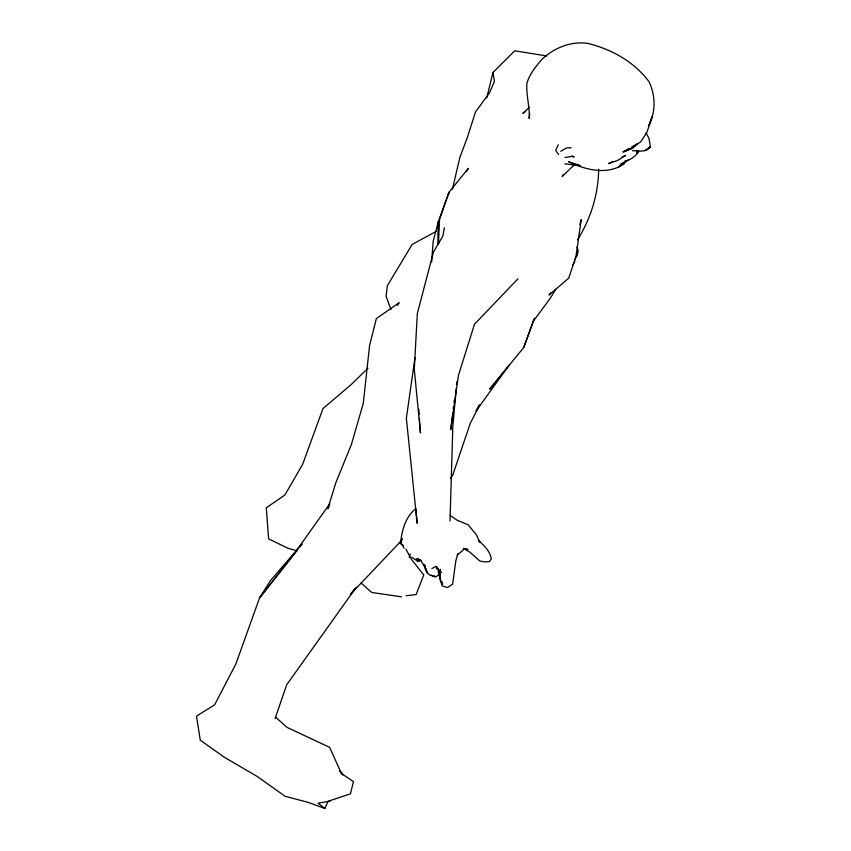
<?xml version="1.0" encoding="UTF-8"?>
<svg xmlns="http://www.w3.org/2000/svg" width="851" height="851" viewBox="0 0 851 851"><rect width="100%" height="100%" fill="white"/><g stroke="black" fill="none" stroke-linecap="round" stroke-linejoin="round"><path stroke-width="1.28" d="M450.019 520.918L452.849 426.191L456.242 388.407M574.627 259.651L574.521 262.204L572.542 265.012M438.488 244.418L439.531 219.367L448.966 192.315L468.348 168.328L466.401 171.647M431.659 261.927L433.159 241.237L438.297 221.834L448.966 192.315L448.477 194.922M598.657 169.179C598.359 194.219 590.807 218.633 577.51 239.812M456.593 384.503L456.827 381.897M452.753 412.884L450.743 429.712L458.412 375.546L474.475 324.274L517.908 278.83M453.211 409.001L453.53 406.406M453.987 402.523L454.296 399.938M529.747 113.63L529.162 118.395C529.907 106.62 526.024 95.195 526.886 83.355C529.545 74.197 535.619 66.718 541.693 59.581C553.905 47.869 571.372 40.688 588.328 43.539C611.954 49.422 634.484 62.006 649.111 81.856C655.727 95.876 655.738 111.896 648.781 125.693L652.206 116.438L646.813 132.575L640.612 141.968L631.719 147.34L637.952 143.489L633.027 147.968L622.879 152.01L624.623 150.999M414.99 357.633L406.363 418.235L417.15 523.312L415.82 508.621C405.682 516.589 401.81 530.077 400.736 542.544L404.172 548.246M444.382 227.802L442.882 236.046L433.467 252.056L417.33 313.519L414.288 369.313L420.458 432.914L419.405 418.394M436.563 568.872L436.999 566.638M452.434 189.135L459.934 157.19L467.231 137.788L475.507 111.917L489.538 92.738L494.442 81.409L492.952 72.505L514.727 50.794L546.736 55.953M486.772 97.812L492.952 72.505M409.299 557.469L410.161 554.022M440.541 569.298L439.563 572.883L439.499 578.265L442.371 585.988L447.52 587.552L452.668 584.126L455.817 560.809L457.912 553.544M579.797 224.611L581.222 219.643L575.893 256.97L568.681 278.192L549.033 295.063L550.576 292.914M637.378 150.574L636.686 152.744L638.09 150.542M275.064 718.68L286.659 684.832L356.314 587.147M479.039 405.342L475.986 411.033L509.132 365.164L489.729 389.13L523.78 347.442L533.269 321.274L550.299 298.244L555.692 289.308M523.78 347.442L534.449 318.125M402.161 539.013L400.736 542.544L400.385 541.789L402.023 538.704M633.07 146.34L632.187 148.372L626.868 149.755L629.953 148.319M558.235 144.755L555.682 150.393L558.682 154.542M301.882 544.087L270.395 580.68L259.534 597.955L235.897 663.918L214.612 704.851L196.528 716.085L200.251 740.168L224.441 757.337L257.098 776.378L285.138 796.291L308.445 802.45L324.848 808.45L328.124 801.27L350.421 793.845L353.463 781.601L341.304 773.431L329.731 747.401L286.989 727.36L275.575 717.127M479.932 404.672L470.326 423.181L452.647 475.379L450.339 478.602M625.389 160.839L623.506 164.264C606.699 175.359 585.488 169.87 568.617 161.743L579.233 165.222M563.415 174.391L562.192 176.519L572.457 166.519L575.627 164.477M625.251 161.233L623.506 164.264L625.379 161.584M329.135 506.568L327.763 508.845L335.879 482.613L351.484 444.233L363.281 403.363L369.6 345.325L376.387 318.551L399.14 302.733L397.321 305.445M638.697 151.659C634.708 157.882 627.464 160.765 621.028 163.764M329.805 503.728L294.754 552.98L259.534 597.955L297.116 550.459M354.835 588.615L350.293 594.551L401.693 540.353M299.573 547.363L302.02 544.257M575.202 257.991L577.255 255.608L578.074 250.683L577.106 246.96M621.985 163.573L618.454 167.051L628.41 159.594M367.962 368.185L351.155 384.609L322.965 408.586L302.679 464.22L284.894 495.016L266.299 507.813L268.608 538.853L288.138 548.331L296.999 550.799M529.492 107.237L522.801 113.374L524.961 111.875M457.189 555.16L464.742 548.682L467.922 549.586L465.657 548.64M626.315 150.138L624.411 151.733L632.836 147.617M560.766 151.287L566.702 147.893L571.127 147.776M431.925 568.553L435.659 566.489L441.584 572.585M436.127 231.429L412.118 244.471L387.439 285.553L386.046 296.222L390.949 309.498M613.071 161.413L608.497 163.615L617.9 160.307L625.645 155.361L622.209 157.01M420.958 560.437L417.554 561.075L411.799 557.224M419.766 560.213L417.554 561.075L420.809 560.192M418.437 558.628L415.937 559.32L420.256 559.692L425.34 567.84L424.883 565.298M330.082 801.142L318.083 803.174L324.848 808.45M565.032 157.499L572.021 156.35L574.191 157.02L572 155.967M406.14 595.764L416.107 594.562L423.734 574.957L411.182 559.022L405.98 549.214M632.399 150.648C638.527 150.744 646.505 152.925 650.387 146.595L648.962 138.287L646.026 132.83M564.873 163.871L580.403 165.605M401.555 596.849L371.717 592.456L360.973 582.903M432.255 575.829L435.638 576.946L438.573 575.031L438.148 569M431.095 575.138L435.116 576.553L429.776 575.106C426.17 572.638 424.957 568.415 424.032 564.298M399.183 542.97L403.236 545.353M463.359 548.289L470.082 552.32L479.858 561.022L484.719 561.905L489.442 561.586L491.293 558.894C490.07 551.15 484.155 545.438 478.432 540.566M450.062 515.451L457.232 520.269L468.082 524.78L475.943 534.13L480.017 542.47L478.379 540.651M339.496 770.91L342.421 773.421M341.304 773.431L342.932 774.899M424.564 565.777L427.213 572.851L424.564 565.543M440.233 575.361L439.563 572.883L440.765 580.903L442.563 584.063L441.903 581.584M418.735 409.15L419.118 414.426M438.297 221.834L438.276 244.386L438.297 221.834M650.387 146.595L645.643 150.446L650.387 146.595"/></g></svg>
